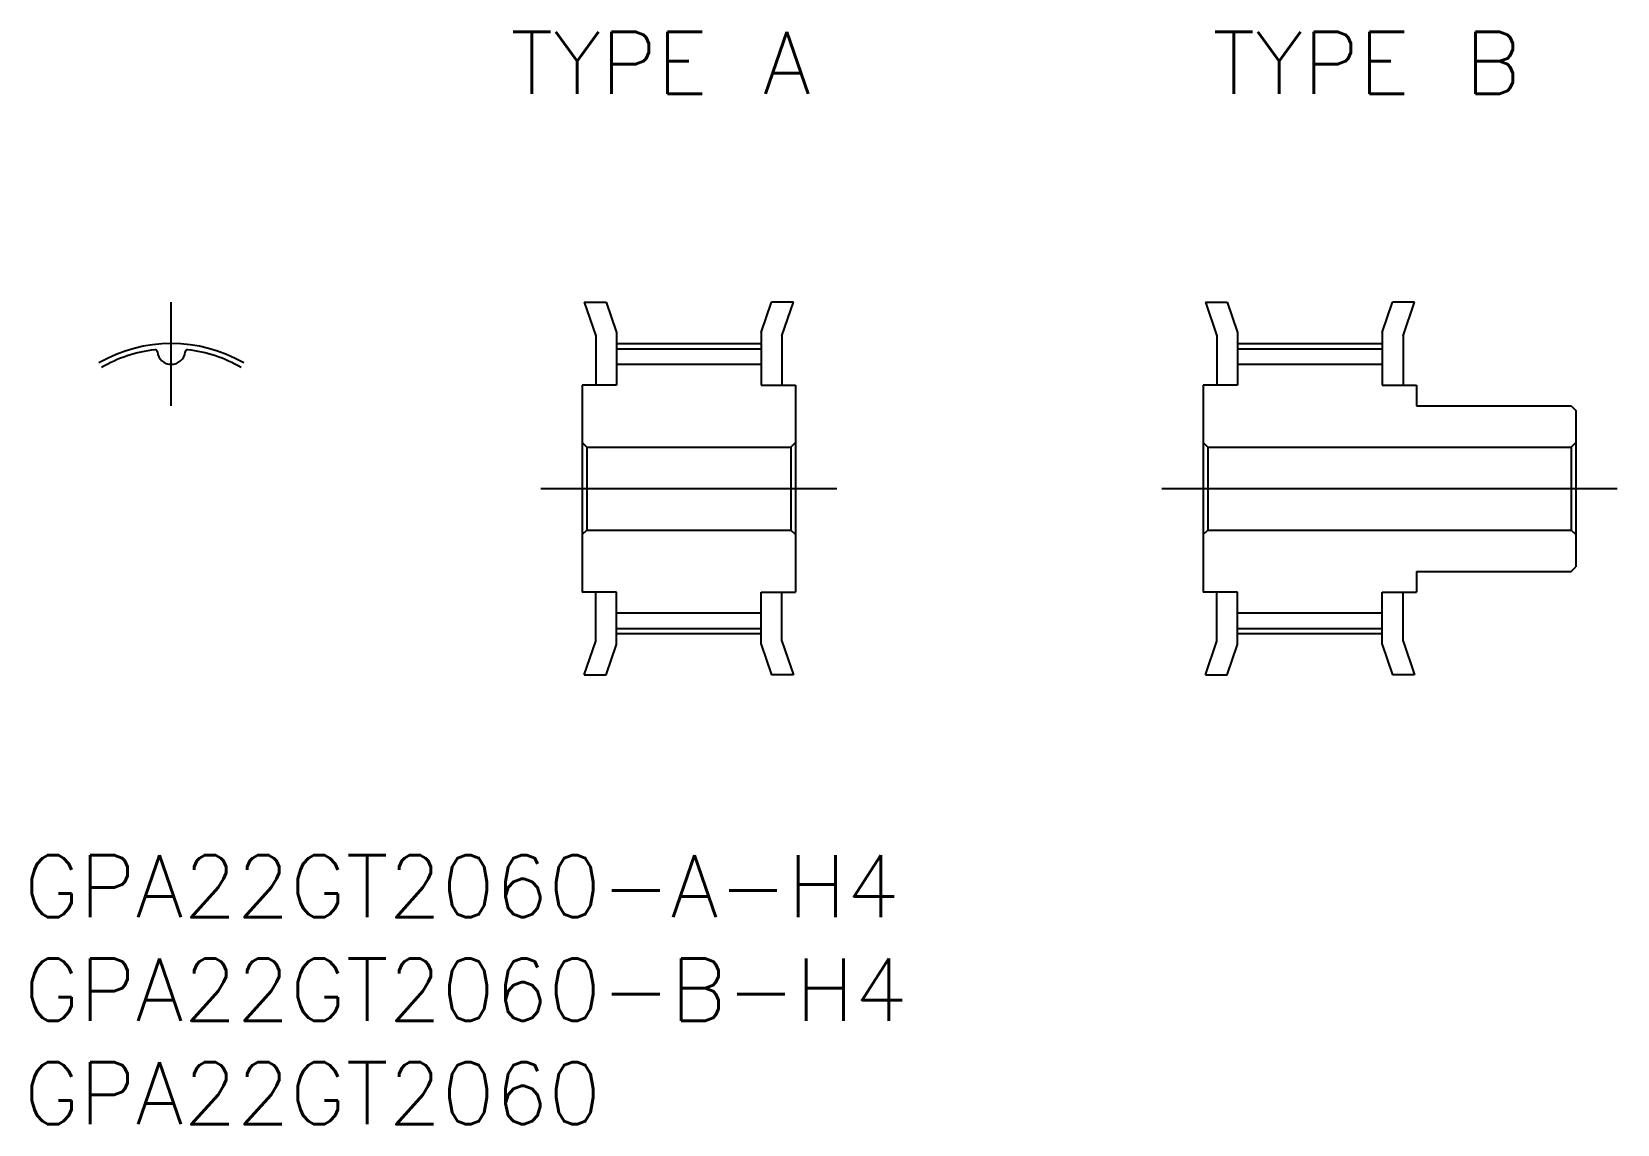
# Model space of a CAD drawing. Extents: x -6.7 to 69.8, y -30.7 to 22.1.
import ezdxf

# ---------------------------------------------------------------- set-up
doc = ezdxf.new("R2010")
doc.units = 0
doc.linetypes.add('CENTER', pattern=[50.8, 31.75, -6.35, 6.35, -6.35])
doc.layers.get('0').update_dxf_attribs({"linetype": 'CONTINUOUS'})
doc.layers.add('CENTER', color=1, linetype='CONTINUOUS')
doc.styles.get("Standard").update_dxf_attribs({"font": 'txt.shx', "height": 3, "bigfont": 'bigfont.shx'})

# ---------------------------------------------------------------- blocks, each defined once
blk = doc.blocks.new('*U2')
at = {"color": 7, "linetype": 'CONTINUOUS'}
blk.add_text('GPA22GT2060', height=3, dxfattribs=at).set_placement((-7.129, -30.695))
blk = doc.blocks.new('*U3')
at = {"color": 7, "linetype": 'CONTINUOUS'}
blk.add_text('TYPE A', height=3, dxfattribs=at).set_placement((16.385, 19.06))
blk = doc.blocks.new('*U4')
at = {"color": 7, "linetype": 'CONTINUOUS'}
blk.add_text('TYPE B', height=3, dxfattribs=at).set_placement((50.298, 19.06))
blk = doc.blocks.new('*U5')
at = {"color": 7, "linetype": 'CONTINUOUS'}
blk.add_text('GPA22GT2060-B-H4', height=3, dxfattribs=at).set_placement((-7.129, -25.695))
blk = doc.blocks.new('*U6')
at = {"color": 7, "linetype": 'CONTINUOUS'}
blk.add_text('GPA22GT2060-A-H4', height=3, dxfattribs=at).set_placement((-7.129, -20.695))

msp = doc.modelspace()

# ---------------------------------------------------------------- linework, layer by layer
at = {"color": 7, "linetype": 'CONTINUOUS'}
for p, q in [((19.95, 9), (20.5, 7.37)), ((19.95, 9), (21.005, 9)), ((21.005, 9), (21.5, 7.534)), ((28.5, 7.534), (28.995, 9)), ((30.05, 9), (28.995, 9)), ((29.5, 7.37), (30.05, 9)), ((49.95, 9), (50.5, 7.37)), ((49.95, 9), (51.005, 9)), ((51.005, 9), (51.5, 7.534)), ((58.5, 7.534), (58.995, 9)), ((60.05, 9), (58.995, 9)), ((59.5, 7.37), (60.05, 9)), ((20.5, 7.37), (20.5, 5)), ((21.5, 7.534), (21.5, 5)), ((28.5, 7.534), (28.5, 5)), ((29.5, 7.37), (29.5, 5)), ((50.5, 7.37), (50.5, 5)), ((51.5, 7.534), (51.5, 5)), ((58.5, 7.534), (58.5, 5)), ((59.5, 7.37), (59.5, 5)), ((21.5, 6.75), (28.5, 6.75)), ((51.5, 6.75), (58.5, 6.75)), ((21.5, 6), (28.5, 6)), ((51.5, 6), (58.5, 6)), ((19.85, 5), (19.85, -5)), ((21.5, 5), (19.85, 5)), ((28.5, 5), (30.15, 5)), ((30.15, 5), (30.15, -5)), ((51.5, 5), (49.85, 5)), ((49.85, 5), (49.85, -5)), ((58.5, 5), (60.15, 5)), ((60.15, 5), (60.15, 4)), ((60.15, 4), (67.625, 4)), ((67.625, 4), (67.85, 3.775)), ((67.85, 3.775), (67.85, -3.775)), ((19.85, 2.225), (20.075, 2)), ((20.075, 2), (29.925, 2)), ((20.075, 2), (20.075, -2)), ((30.15, 2.225), (29.925, 2)), ((29.925, 2), (29.925, -2)), ((49.85, 2.225), (50.075, 2)), ((50.075, 2), (67.625, 2)), ((50.075, 2), (50.075, -2)), ((67.85, 2.225), (67.625, 2)), ((67.625, 2), (67.625, -2)), ((19.85, -2.225), (20.075, -2)), ((20.075, -2), (29.925, -2)), ((30.15, -2.225), (29.925, -2)), ((49.85, -2.225), (50.075, -2)), ((50.075, -2), (67.625, -2)), ((67.85, -2.225), (67.625, -2)), ((67.625, -4), (67.85, -3.775)), ((60.15, -4), (67.625, -4)), ((60.15, -4), (60.15, -5)), ((21.5, -5), (19.85, -5)), ((20.5, -7.37), (20.5, -5)), ((21.5, -7.534), (21.5, -5)), ((28.5, -7.534), (28.5, -5)), ((28.5, -5), (30.15, -5)), ((29.5, -7.37), (29.5, -5)), ((51.5, -5), (49.85, -5)), ((50.5, -7.37), (50.5, -5)), ((51.5, -7.534), (51.5, -5)), ((58.5, -5), (60.15, -5)), ((58.5, -7.534), (58.5, -5)), ((59.5, -7.37), (59.5, -5)), ((21.5, -6), (28.5, -6)), ((51.5, -6), (58.5, -6)), ((21.5, -6.75), (28.5, -6.75)), ((51.5, -6.75), (58.5, -6.75)), ((19.95, -9), (20.5, -7.37)), ((21.005, -9), (21.5, -7.534)), ((28.5, -7.534), (28.995, -9)), ((29.5, -7.37), (30.05, -9)), ((49.95, -9), (50.5, -7.37)), ((51.005, -9), (51.5, -7.534)), ((58.5, -7.534), (58.995, -9)), ((59.5, -7.37), (60.05, -9)), ((19.95, -9), (21.005, -9)), ((30.05, -9), (28.995, -9)), ((49.95, -9), (51.005, -9)), ((60.05, -9), (58.995, -9))]:
    msp.add_line(p, q, dxfattribs=at)
for centre, radius, start, end in [((0, 0), 6.75, 96.77494, 120), ((-0.783, 6.591), 0.113, 6.1121, 96.77494), ((0, 6.675), 0.675, 186.1121, 353.8879), ((0.783, 6.591), 0.113, 83.22506, 173.8879), ((0, 0), 6.75, 60, 83.22506)]:
    msp.add_arc(centre, radius, start, end, dxfattribs=at)
at = {"layer": 'CENTER', "color": 1, "linetype": 'CENTER'}
for p, q in [((0, 4), (0, 9.005)), ((21.5, 7.005), (28.5, 7.005)), ((51.5, 7.005), (58.5, 7.005)), ((17.85, 0), (32.15, 0)), ((47.85, 0), (69.85, 0)), ((21.5, -7.005), (28.5, -7.005)), ((51.5, -7.005), (58.5, -7.005))]:
    msp.add_line(p, q, dxfattribs=at)
msp.add_arc((0, 0), 7.005, 60, 120, dxfattribs=at)

# ---------------------------------------------------------------- block references
at = {"color": 7, "linetype": 'CONTINUOUS'}
for name in ['*U3', '*U4', '*U6', '*U5', '*U2']:
    msp.add_blockref(name, (0, 0), dxfattribs=at)

doc.saveas('drawing.dxf')
